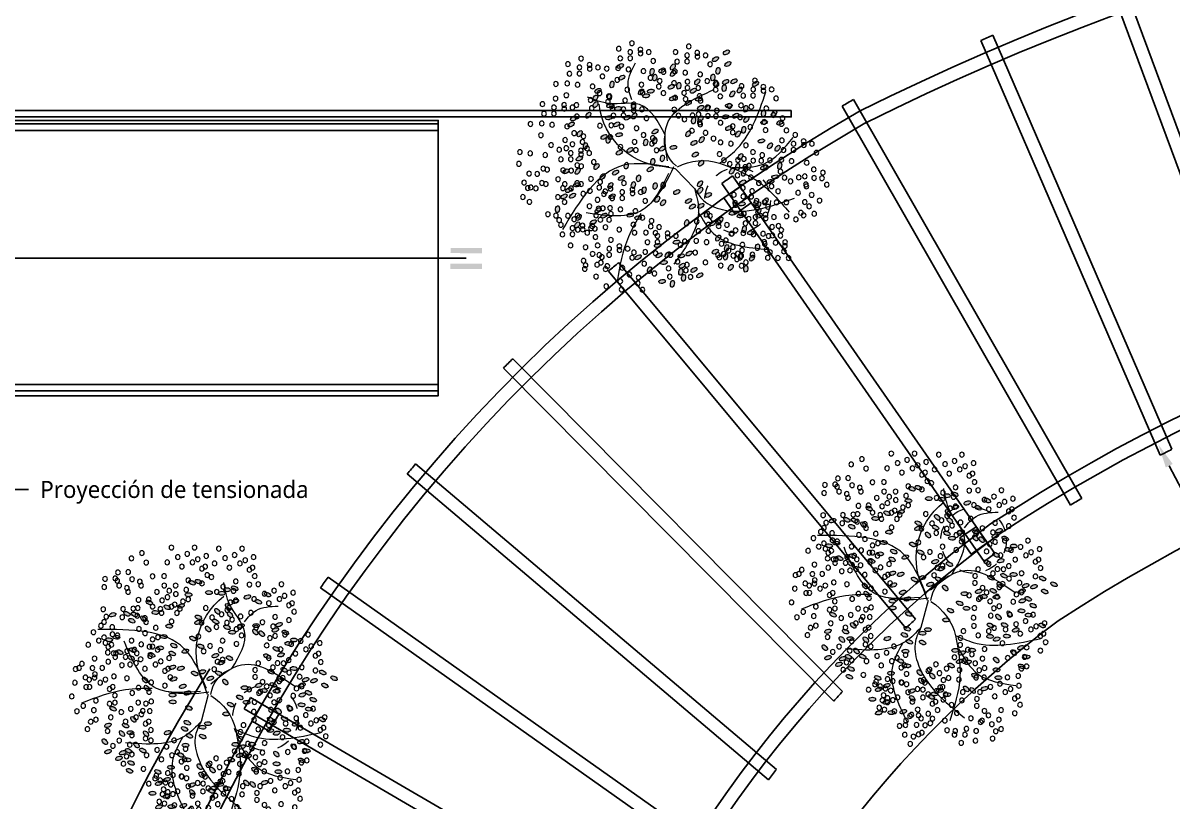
# Model space of a CAD drawing. Header units: metres. Extents: x 28 to 148, y 23 to 113.
# Drawn here: x 78.14 to 86.91, y 70.72 to 76.65 of the extents above; entities that cross this region are included whole.
import ezdxf
from ezdxf import colors
from ezdxf.entities.mleader import LeaderData, LeaderLine
from ezdxf.math import Vec2, Vec3

# ---------------------------------------------------------------- set-up
doc = ezdxf.new("R2010")
doc.units = ezdxf.units.M
doc.linetypes.add('DASHED2', pattern=[0.375, 0.25, -0.125])
doc.linetypes.add('HIDDEN2', pattern=[0.1875, 0.125, -0.0625])
for name, color, linetype, lineweight in [('DWGAUTOCAD.COM', 7, 'Continuous', 0), ('letras sr', 7, 'Continuous', 5), ('proyecciones', 1, 'DASHED2', 5)]:
    doc.layers.add(name, color=color, linetype=linetype, lineweight=lineweight)
doc.styles.add('Generales', font='trebuc.ttf', dxfattribs={"height": 0.1})

# ---------------------------------------------------------------- blocks, each defined once
blk = doc.blocks.new('A$C2ECE247B')
h = blk.add_hatch(color=6)
h.set_gradient(color1=(255, 0, 255), color2=(255, 127, 223), rotation=180, centered=1, tint=1, name='INVSPHERICAL')
edge = h.paths.add_edge_path()
edge.add_ellipse((2.573, 1.381), major_axis=(-0.0583, -0.0025), ratio=0.578492, start_angle=0, end_angle=360, ccw=False)
edge = h.paths.add_edge_path()
edge.add_ellipse((2.69, 1.466), major_axis=(-0.0521, -0.0262), ratio=0.578492, start_angle=0, end_angle=360, ccw=False)
edge = h.paths.add_edge_path()
edge.add_ellipse((2.361, 1.263), major_axis=(-0.0377, -0.0445), ratio=0.578492, start_angle=0, end_angle=360, ccw=False)
edge = h.paths.add_edge_path()
edge.add_ellipse((2.855, 1.253), major_axis=(-0.0583, -0.0025), ratio=0.578492, start_angle=0, end_angle=360, ccw=False)
edge = h.paths.add_edge_path()
edge.add_ellipse((2.094, 3.168), major_axis=(-0.0546, 0.0205), ratio=0.578492, start_angle=0, end_angle=360, ccw=False)
edge = h.paths.add_edge_path()
edge.add_ellipse((2.035, 2.867), major_axis=(-0.0521, -0.0262), ratio=0.578492, start_angle=0, end_angle=360, ccw=False)
edge = h.paths.add_edge_path()
edge.add_ellipse((1.85, 3.126), major_axis=(-0.0521, -0.0262), ratio=0.578492, start_angle=0, end_angle=360, ccw=False)
edge = h.paths.add_edge_path()
edge.add_ellipse((1.989, 3.049), major_axis=(-0.0546, 0.0205), ratio=0.578492, start_angle=0, end_angle=360, ccw=False)
edge = h.paths.add_edge_path()
edge.add_ellipse((1.831, 2.33), major_axis=(-0.0521, -0.0262), ratio=0.578492, start_angle=0, end_angle=360, ccw=False)
edge = h.paths.add_edge_path()
edge.add_ellipse((1.673, 2.454), major_axis=(-0.0521, -0.0262), ratio=0.578492, start_angle=0, end_angle=360, ccw=False)
edge = h.paths.add_edge_path()
edge.add_ellipse((1.556, 2.369), major_axis=(-0.0583, -0.0025), ratio=0.578492, start_angle=0, end_angle=360, ccw=False)
edge = h.paths.add_edge_path()
edge.add_ellipse((1.588, 2.619), major_axis=(-0.0583, -0.0025), ratio=0.578492, start_angle=0, end_angle=360, ccw=False)
edge = h.paths.add_edge_path()
edge.add_ellipse((1.921, 2.717), major_axis=(-0.0377, -0.0445), ratio=0.578492, start_angle=0, end_angle=360, ccw=False)
edge = h.paths.add_edge_path()
edge.add_ellipse((1.347, 2.658), major_axis=(-0.0546, 0.0205), ratio=0.578492, start_angle=0, end_angle=360, ccw=False)
edge = h.paths.add_edge_path()
edge.add_ellipse((1.747, 1.646), major_axis=(-0.0583, -0.0025), ratio=0.578492, start_angle=0, end_angle=360, ccw=False)
edge = h.paths.add_edge_path()
edge.add_ellipse((1.636, 1.6), major_axis=(-0.0546, 0.0205), ratio=0.578492, start_angle=0, end_angle=360, ccw=False)
edge = h.paths.add_edge_path()
edge.add_ellipse((1.461, 1.651), major_axis=(-0.0583, -0.0025), ratio=0.578492, start_angle=0, end_angle=360, ccw=False)
edge = h.paths.add_edge_path()
edge.add_ellipse((1.045, 1.48), major_axis=(-0.0377, -0.0445), ratio=0.578492, start_angle=0, end_angle=360, ccw=False)
edge = h.paths.add_edge_path()
edge.add_ellipse((1.009, 1.178), major_axis=(-0.0583, -0.0025), ratio=0.578492, start_angle=0, end_angle=360, ccw=False)
edge = h.paths.add_edge_path()
edge.add_ellipse((1.53, 1.44), major_axis=(-0.0546, 0.0205), ratio=0.578492, start_angle=0, end_angle=360, ccw=False)
edge = h.paths.add_edge_path()
edge.add_ellipse((1.673, 1.458), major_axis=(-0.0546, 0.0205), ratio=0.578492, start_angle=0, end_angle=360, ccw=False)
edge = h.paths.add_edge_path()
edge.add_ellipse((1.412, 1.211), major_axis=(-0.0521, -0.0262), ratio=0.578492, start_angle=0, end_angle=360, ccw=False)
edge = h.paths.add_edge_path()
edge.add_ellipse((1.247, 0.991), major_axis=(-0.0546, 0.0205), ratio=0.578492, start_angle=0, end_angle=360, ccw=False)
edge = h.paths.add_edge_path()
edge.add_ellipse((1.451, 0.958), major_axis=(-0.0377, -0.0445), ratio=0.578492, start_angle=0, end_angle=360, ccw=False)
edge = h.paths.add_edge_path()
edge.add_ellipse((1.56, 0.985), major_axis=(-0.0377, -0.0445), ratio=0.578492, start_angle=0, end_angle=360, ccw=False)
edge = h.paths.add_edge_path()
edge.add_ellipse((1.04, 1.312), major_axis=(-0.0583, -0.0025), ratio=0.578492, start_angle=0, end_angle=360, ccw=False)
edge = h.paths.add_edge_path()
edge.add_ellipse((0.61, 1.371), major_axis=(-0.0521, -0.0262), ratio=0.578492, start_angle=0, end_angle=360, ccw=False)
edge = h.paths.add_edge_path()
edge.add_ellipse((0.525, 1.536), major_axis=(-0.0583, -0.0025), ratio=0.578492, start_angle=0, end_angle=360, ccw=False)
edge = h.paths.add_edge_path()
edge.add_ellipse((0.748, 1.606), major_axis=(-0.0377, -0.0445), ratio=0.578492, start_angle=0, end_angle=360, ccw=False)
edge = h.paths.add_edge_path()
edge.add_ellipse((1.15, 1.886), major_axis=(-0.0583, -0.0025), ratio=0.578492, start_angle=0, end_angle=360, ccw=False)
edge = h.paths.add_edge_path()
edge.add_ellipse((1.038, 1.839), major_axis=(-0.0546, 0.0205), ratio=0.578492, start_angle=0, end_angle=360, ccw=False)
edge = h.paths.add_edge_path()
edge.add_ellipse((0.863, 1.891), major_axis=(-0.0583, -0.0025), ratio=0.578492, start_angle=0, end_angle=360, ccw=False)
edge = h.paths.add_edge_path()
edge.add_ellipse((0.622, 1.694), major_axis=(-0.0546, 0.0205), ratio=0.578492, start_angle=0, end_angle=360, ccw=False)
edge = h.paths.add_edge_path()
edge.add_ellipse((3.446, 1.636), major_axis=(-0.0377, -0.0445), ratio=0.578492, start_angle=0, end_angle=360, ccw=False)
edge = h.paths.add_edge_path()
edge.add_ellipse((2.913, 1.85), major_axis=(-0.0546, 0.0205), ratio=0.578492, start_angle=0, end_angle=360, ccw=False)
edge = h.paths.add_edge_path()
edge.add_ellipse((2.811, 2.767), major_axis=(-0.0546, 0.0205), ratio=0.578492, start_angle=0, end_angle=360, ccw=False)
edge = h.paths.add_edge_path()
edge.add_ellipse((2.826, 2.493), major_axis=(-0.0583, -0.0025), ratio=0.578492, start_angle=0, end_angle=360, ccw=False)
edge = h.paths.add_edge_path()
edge.add_ellipse((2.825, 2.376), major_axis=(-0.0583, -0.0025), ratio=0.578492, start_angle=0, end_angle=360, ccw=False)
edge = h.paths.add_edge_path()
edge.add_ellipse((3.267, 2.611), major_axis=(-0.0377, -0.0445), ratio=0.578492, start_angle=0, end_angle=360, ccw=False)
edge = h.paths.add_edge_path()
edge.add_ellipse((3.299, 2.752), major_axis=(-0.0377, -0.0445), ratio=0.578492, start_angle=0, end_angle=360, ccw=False)
edge = h.paths.add_edge_path()
edge.add_ellipse((3.55, 1.847), major_axis=(-0.0583, -0.0025), ratio=0.578492, start_angle=0, end_angle=360, ccw=False)
edge = h.paths.add_edge_path()
edge.add_ellipse((3.501, 2.075), major_axis=(-0.0377, -0.0445), ratio=0.578492, start_angle=0, end_angle=360, ccw=False)
edge = h.paths.add_edge_path()
edge.add_ellipse((3.633, 1.969), major_axis=(-0.0521, -0.0262), ratio=0.578492, start_angle=0, end_angle=360, ccw=False)
edge = h.paths.add_edge_path()
edge.add_ellipse((3.284, 1.829), major_axis=(-0.0377, -0.0445), ratio=0.578492, start_angle=0, end_angle=360, ccw=False)
edge = h.paths.add_edge_path()
edge.add_ellipse((2.203, 4.252), major_axis=(-0.0583, -0.0025), ratio=0.578492, start_angle=0, end_angle=360, ccw=False)
edge = h.paths.add_edge_path()
edge.add_ellipse((1.984, 4.241), major_axis=(-0.0583, -0.0025), ratio=0.578492, start_angle=0, end_angle=360, ccw=False)
edge = h.paths.add_edge_path()
edge.add_ellipse((1.89, 4.302), major_axis=(-0.0583, -0.0025), ratio=0.578492, start_angle=0, end_angle=360, ccw=False)
edge = h.paths.add_edge_path()
edge.add_ellipse((1.759, 4.327), major_axis=(-0.0521, -0.0262), ratio=0.578492, start_angle=0, end_angle=360, ccw=False)
edge = h.paths.add_edge_path()
edge.add_ellipse((1.747, 4.103), major_axis=(-0.0546, 0.0205), ratio=0.578492, start_angle=0, end_angle=360, ccw=False)
edge = h.paths.add_edge_path()
edge.add_ellipse((1.541, 4.179), major_axis=(-0.0546, 0.0205), ratio=0.578492, start_angle=0, end_angle=360, ccw=False)
edge = h.paths.add_edge_path()
edge.add_ellipse((1.354, 4.095), major_axis=(-0.0521, -0.0262), ratio=0.578492, start_angle=0, end_angle=360, ccw=False)
edge = h.paths.add_edge_path()
edge.add_ellipse((1.196, 4.219), major_axis=(-0.0521, -0.0262), ratio=0.578492, start_angle=0, end_angle=360, ccw=False)
edge = h.paths.add_edge_path()
edge.add_ellipse((1.873, 4.015), major_axis=(-0.0377, -0.0445), ratio=0.578492, start_angle=0, end_angle=360, ccw=False)
edge = h.paths.add_edge_path()
edge.add_ellipse((1.841, 3.874), major_axis=(-0.0377, -0.0445), ratio=0.578492, start_angle=0, end_angle=360, ccw=False)
edge = h.paths.add_edge_path()
edge.add_ellipse((2.059, 3.93), major_axis=(-0.0377, -0.0445), ratio=0.578492, start_angle=0, end_angle=360, ccw=False)
edge = h.paths.add_edge_path()
edge.add_ellipse((2.682, 4.022), major_axis=(-0.0546, 0.0205), ratio=0.578492, start_angle=0, end_angle=360, ccw=False)
edge = h.paths.add_edge_path()
edge.add_ellipse((2.493, 4.422), major_axis=(-0.0521, -0.0262), ratio=0.578492, start_angle=0, end_angle=360, ccw=False)
edge = h.paths.add_edge_path()
edge.add_ellipse((2.382, 4.439), major_axis=(-0.0521, -0.0262), ratio=0.578492, start_angle=0, end_angle=360, ccw=False)
edge = h.paths.add_edge_path()
edge.add_ellipse((2.552, 4.216), major_axis=(-0.0583, -0.0025), ratio=0.578492, start_angle=0, end_angle=360, ccw=False)
edge = h.paths.add_edge_path()
edge.add_ellipse((2.383, 3.828), major_axis=(-0.0521, -0.0262), ratio=0.578492, start_angle=0, end_angle=360, ccw=False)
edge = h.paths.add_edge_path()
edge.add_ellipse((2.92, 4), major_axis=(-0.0521, -0.0262), ratio=0.578492, start_angle=0, end_angle=360, ccw=False)
edge = h.paths.add_edge_path()
edge.add_ellipse((2.162, 0.848), major_axis=(-0.0521, -0.0262), ratio=0.578492, start_angle=0, end_angle=360, ccw=False)
edge = h.paths.add_edge_path()
edge.add_ellipse((2.487, 0.82), major_axis=(-0.0377, -0.0445), ratio=0.578492, start_angle=0, end_angle=360, ccw=False)
edge = h.paths.add_edge_path()
edge.add_ellipse((2.641, 0.593), major_axis=(-0.0546, 0.0205), ratio=0.578492, start_angle=0, end_angle=360, ccw=False)
edge = h.paths.add_edge_path()
edge.add_ellipse((2.848, 0.578), major_axis=(-0.0583, -0.0025), ratio=0.578492, start_angle=0, end_angle=360, ccw=False)
edge = h.paths.add_edge_path()
edge.add_ellipse((2.605, 1.631), major_axis=(-0.0583, -0.0025), ratio=0.578492, start_angle=0, end_angle=360, ccw=False)
edge = h.paths.add_edge_path()
edge.add_ellipse((2.329, 1.122), major_axis=(-0.0377, -0.0445), ratio=0.578492, start_angle=0, end_angle=360, ccw=False)
edge = h.paths.add_edge_path()
edge.add_ellipse((2.143, 1.207), major_axis=(-0.0377, -0.0445), ratio=0.578492, start_angle=0, end_angle=360, ccw=False)
edge = h.paths.add_edge_path()
edge.add_ellipse((1.887, 0.887), major_axis=(-0.0583, -0.0025), ratio=0.578492, start_angle=0, end_angle=360, ccw=False)
edge = h.paths.add_edge_path()
edge.add_ellipse((2.107, 0.898), major_axis=(-0.0583, -0.0025), ratio=0.578492, start_angle=0, end_angle=360, ccw=False)
edge = h.paths.add_edge_path()
edge.add_ellipse((2.012, 0.959), major_axis=(-0.0583, -0.0025), ratio=0.578492, start_angle=0, end_angle=360, ccw=False)
edge = h.paths.add_edge_path()
edge.add_ellipse((1.82, 1.387), major_axis=(-0.0521, -0.0262), ratio=0.578492, start_angle=0, end_angle=360, ccw=False)
edge = h.paths.add_edge_path()
edge.add_ellipse((2.492, 0.949), major_axis=(-0.0546, 0.0205), ratio=0.578492, start_angle=0, end_angle=360, ccw=False)
edge = h.paths.add_edge_path()
edge.add_ellipse((2.316, 2.892), major_axis=(-0.0546, 0.0205), ratio=0.578492, start_angle=0, end_angle=360, ccw=False)
edge = h.paths.add_edge_path()
edge.add_ellipse((2.447, 2.863), major_axis=(-0.0521, -0.0262), ratio=0.578492, start_angle=0, end_angle=360, ccw=False)
edge = h.paths.add_edge_path()
edge.add_ellipse((2.343, 3.33), major_axis=(-0.0521, -0.0262), ratio=0.578492, start_angle=0, end_angle=360, ccw=False)
edge = h.paths.add_edge_path()
edge.add_ellipse((1.261, 2.571), major_axis=(-0.0583, -0.0025), ratio=0.578492, start_angle=0, end_angle=360, ccw=False)
edge = h.paths.add_edge_path()
edge.add_ellipse((1.041, 2.56), major_axis=(-0.0583, -0.0025), ratio=0.578492, start_angle=0, end_angle=360, ccw=False)
edge = h.paths.add_edge_path()
edge.add_ellipse((1.145, 2.075), major_axis=(-0.0521, -0.0262), ratio=0.578492, start_angle=0, end_angle=360, ccw=False)
edge = h.paths.add_edge_path()
edge.add_ellipse((0.902, 2.082), major_axis=(-0.0521, -0.0262), ratio=0.578492, start_angle=0, end_angle=360, ccw=False)
edge = h.paths.add_edge_path()
edge.add_ellipse((0.711, 1.997), major_axis=(-0.0546, 0.0205), ratio=0.578492, start_angle=0, end_angle=360, ccw=False)
edge = h.paths.add_edge_path()
edge.add_ellipse((0.598, 2.497), major_axis=(-0.0546, 0.0205), ratio=0.578492, start_angle=0, end_angle=360, ccw=False)
edge = h.paths.add_edge_path()
edge.add_ellipse((0.495, 2.531), major_axis=(-0.0521, -0.0262), ratio=0.578492, start_angle=0, end_angle=360, ccw=False)
edge = h.paths.add_edge_path()
edge.add_ellipse((0.411, 2.414), major_axis=(-0.0521, -0.0262), ratio=0.578492, start_angle=0, end_angle=360, ccw=False)
edge = h.paths.add_edge_path()
edge.add_ellipse((0.487, 2.252), major_axis=(-0.0583, -0.0025), ratio=0.578492, start_angle=0, end_angle=360, ccw=False)
edge = h.paths.add_edge_path()
edge.add_ellipse((0.612, 2.325), major_axis=(-0.0583, -0.0025), ratio=0.578492, start_angle=0, end_angle=360, ccw=False)
edge = h.paths.add_edge_path()
edge.add_ellipse((0.814, 2.273), major_axis=(-0.0377, -0.0445), ratio=0.578492, start_angle=0, end_angle=360, ccw=False)
edge = h.paths.add_edge_path()
edge.add_ellipse((1.008, 2.22), major_axis=(-0.0377, -0.0445), ratio=0.578492, start_angle=0, end_angle=360, ccw=False)
edge = h.paths.add_edge_path()
edge.add_ellipse((1.392, 3.686), major_axis=(-0.0583, -0.0025), ratio=0.578492, start_angle=0, end_angle=360, ccw=False)
edge = h.paths.add_edge_path()
edge.add_ellipse((1.206, 3.162), major_axis=(-0.0521, -0.0262), ratio=0.578492, start_angle=0, end_angle=360, ccw=False)
edge = h.paths.add_edge_path()
edge.add_ellipse((1.048, 3.286), major_axis=(-0.0521, -0.0262), ratio=0.578492, start_angle=0, end_angle=360, ccw=False)
edge = h.paths.add_edge_path()
edge.add_ellipse((0.967, 3.184), major_axis=(-0.0546, 0.0205), ratio=0.578492, start_angle=0, end_angle=360, ccw=False)
edge = h.paths.add_edge_path()
edge.add_ellipse((1.061, 3.609), major_axis=(-0.0546, 0.0205), ratio=0.578492, start_angle=0, end_angle=360, ccw=False)
edge = h.paths.add_edge_path()
edge.add_ellipse((0.998, 3.702), major_axis=(-0.0546, 0.0205), ratio=0.578492, start_angle=0, end_angle=360, ccw=False)
edge = h.paths.add_edge_path()
edge.add_ellipse((0.89, 3.567), major_axis=(-0.0521, -0.0262), ratio=0.578492, start_angle=0, end_angle=360, ccw=False)
edge = h.paths.add_edge_path()
edge.add_ellipse((0.744, 3.439), major_axis=(-0.0583, -0.0025), ratio=0.578492, start_angle=0, end_angle=360, ccw=False)
edge = h.paths.add_edge_path()
edge.add_ellipse((0.838, 3.378), major_axis=(-0.0583, -0.0025), ratio=0.578492, start_angle=0, end_angle=360, ccw=False)
edge = h.paths.add_edge_path()
edge.add_ellipse((1.405, 3.576), major_axis=(-0.0377, -0.0445), ratio=0.578492, start_angle=0, end_angle=360, ccw=False)
edge = h.paths.add_edge_path()
edge.add_ellipse((1.296, 3.548), major_axis=(-0.0377, -0.0445), ratio=0.578492, start_angle=0, end_angle=360, ccw=False)
edge = h.paths.add_edge_path()
edge.add_ellipse((2.217, 3.628), major_axis=(-0.0377, -0.0445), ratio=0.578492, start_angle=0, end_angle=360, ccw=False)
edge = h.paths.add_edge_path()
edge.add_ellipse((1.892, 3.656), major_axis=(-0.0521, -0.0262), ratio=0.578492, start_angle=0, end_angle=360, ccw=False)
edge = h.paths.add_edge_path()
edge.add_ellipse((2.087, 3.756), major_axis=(-0.0521, -0.0262), ratio=0.578492, start_angle=0, end_angle=360, ccw=False)
edge = h.paths.add_edge_path()
edge.add_ellipse((1.653, 3.678), major_axis=(-0.0546, 0.0205), ratio=0.578492, start_angle=0, end_angle=360, ccw=False)
edge = h.paths.add_edge_path()
edge.add_ellipse((1.806, 3.572), major_axis=(-0.0583, -0.0025), ratio=0.578492, start_angle=0, end_angle=360, ccw=False)
edge = h.paths.add_edge_path()
edge.add_ellipse((2.219, 2.002), major_axis=(-0.0583, -0.0025), ratio=0.578492, start_angle=0, end_angle=360, ccw=False)
edge = h.paths.add_edge_path()
edge.add_ellipse((2.314, 1.941), major_axis=(-0.0583, -0.0025), ratio=0.578492, start_angle=0, end_angle=360, ccw=False)
edge = h.paths.add_edge_path()
edge.add_ellipse((1.907, 2.169), major_axis=(-0.0583, -0.0025), ratio=0.578492, start_angle=0, end_angle=360, ccw=False)
edge = h.paths.add_edge_path()
edge.add_ellipse((2.574, 2.018), major_axis=(-0.0521, -0.0262), ratio=0.578492, start_angle=0, end_angle=360, ccw=False)
edge = h.paths.add_edge_path()
edge.add_ellipse((2.537, 1.794), major_axis=(-0.0521, -0.0262), ratio=0.578492, start_angle=0, end_angle=360, ccw=False)
edge = h.paths.add_edge_path()
edge.add_ellipse((2.621, 1.911), major_axis=(-0.0521, -0.0262), ratio=0.578492, start_angle=0, end_angle=360, ccw=False)
edge = h.paths.add_edge_path()
edge.add_ellipse((2.18, 2.781), major_axis=(-0.0546, 0.0205), ratio=0.578492, start_angle=0, end_angle=360, ccw=False)
edge = h.paths.add_edge_path()
edge.add_ellipse((0.212, 2.657), major_axis=(-0.0521, -0.0262), ratio=0.578492, start_angle=0, end_angle=360, ccw=False)
edge = h.paths.add_edge_path()
edge.add_ellipse((0.054, 2.781), major_axis=(-0.0521, -0.0262), ratio=0.578492, start_angle=0, end_angle=360, ccw=False)
edge = h.paths.add_edge_path()
edge.add_ellipse((0.25, 2.881), major_axis=(-0.0521, -0.0262), ratio=0.578492, start_angle=0, end_angle=360, ccw=False)
edge = h.paths.add_edge_path()
edge.add_ellipse((0.399, 2.741), major_axis=(-0.0546, 0.0205), ratio=0.578492, start_angle=0, end_angle=360, ccw=False)
edge = h.paths.add_edge_path()
edge.add_ellipse((0.542, 2.758), major_axis=(-0.0546, 0.0205), ratio=0.578492, start_angle=0, end_angle=360, ccw=False)
edge = h.paths.add_edge_path()
edge.add_ellipse((0.605, 2.665), major_axis=(-0.0546, 0.0205), ratio=0.578492, start_angle=0, end_angle=360, ccw=False)
edge = h.paths.add_edge_path()
edge.add_ellipse((2.651, 2.642), major_axis=(-0.0546, 0.0205), ratio=0.578492, start_angle=0, end_angle=360, ccw=False)
edge = h.paths.add_edge_path()
edge.add_ellipse((2.57, 2.531), major_axis=(-0.0546, 0.0205), ratio=0.578492, start_angle=0, end_angle=360, ccw=False)
edge = h.paths.add_edge_path()
edge.add_ellipse((2.547, 2.271), major_axis=(-0.0521, -0.0262), ratio=0.578492, start_angle=0, end_angle=360, ccw=False)
edge = h.paths.add_edge_path()
edge.add_ellipse((2.685, 2.954), major_axis=(-0.0546, 0.0205), ratio=0.578492, start_angle=0, end_angle=360, ccw=False)
edge = h.paths.add_edge_path()
edge.add_ellipse((2.478, 3.464), major_axis=(-0.0521, -0.0262), ratio=0.578492, start_angle=0, end_angle=360, ccw=False)
edge = h.paths.add_edge_path()
edge.add_ellipse((2.39, 3.741), major_axis=(-0.0546, 0.0205), ratio=0.578492, start_angle=0, end_angle=360, ccw=False)
edge = h.paths.add_edge_path()
edge.add_ellipse((2.607, 3.247), major_axis=(-0.0546, 0.0205), ratio=0.578492, start_angle=0, end_angle=360, ccw=False)
edge = h.paths.add_edge_path()
edge.add_ellipse((2.31, 1.781), major_axis=(-0.0521, -0.0262), ratio=0.578492, start_angle=0, end_angle=360, ccw=False)
edge = h.paths.add_edge_path()
edge.add_ellipse((0.746, 2.949), major_axis=(-0.0583, -0.0025), ratio=0.578492, start_angle=0, end_angle=360, ccw=False)
edge = h.paths.add_edge_path()
edge.add_ellipse((0.986, 2.769), major_axis=(-0.0377, -0.0445), ratio=0.578492, start_angle=0, end_angle=360, ccw=False)
edge = h.paths.add_edge_path()
edge.add_ellipse((0.912, 2.927), major_axis=(-0.0521, -0.0262), ratio=0.578492, start_angle=0, end_angle=360, ccw=False)
edge = h.paths.add_edge_path()
edge.add_ellipse((1.135, 2.893), major_axis=(-0.0521, -0.0262), ratio=0.578492, start_angle=0, end_angle=360, ccw=False)
edge = h.paths.add_edge_path()
edge.add_ellipse((1.097, 2.668), major_axis=(-0.0521, -0.0262), ratio=0.578492, start_angle=0, end_angle=360, ccw=False)
edge = h.paths.add_edge_path()
edge.add_ellipse((0.258, 2.073), major_axis=(-0.0521, -0.0262), ratio=0.578492, start_angle=0, end_angle=360, ccw=False)
edge = h.paths.add_edge_path()
edge.add_ellipse((2.829, 2.971), major_axis=(-0.0546, 0.0205), ratio=0.578492, start_angle=0, end_angle=360, ccw=False)
edge = h.paths.add_edge_path()
edge.add_ellipse((2.885, 3.676), major_axis=(-0.0583, -0.0025), ratio=0.578492, start_angle=0, end_angle=360, ccw=False)
edge = h.paths.add_edge_path()
edge.add_ellipse((2.832, 3.208), major_axis=(-0.0521, -0.0262), ratio=0.578492, start_angle=0, end_angle=360, ccw=False)
edge = h.paths.add_edge_path()
edge.add_ellipse((2.805, 3.342), major_axis=(-0.0521, -0.0262), ratio=0.578492, start_angle=0, end_angle=360, ccw=False)
edge = h.paths.add_edge_path()
edge.add_ellipse((2.936, 0.761), major_axis=(-0.0546, 0.0205), ratio=0.578492, start_angle=0, end_angle=360, ccw=False)
edge = h.paths.add_edge_path()
edge.add_ellipse((3.061, 0.574), major_axis=(-0.0546, 0.0205), ratio=0.578492, start_angle=0, end_angle=360, ccw=False)
edge = h.paths.add_edge_path()
edge.add_ellipse((3.174, 0.807), major_axis=(-0.0583, -0.0025), ratio=0.578492, start_angle=0, end_angle=360, ccw=False)
edge = h.paths.add_edge_path()
edge.add_ellipse((3.08, 1.174), major_axis=(-0.0521, -0.0262), ratio=0.578492, start_angle=0, end_angle=360, ccw=False)
edge = h.paths.add_edge_path()
edge.add_ellipse((3.063, 0.979), major_axis=(-0.0546, 0.0205), ratio=0.578492, start_angle=0, end_angle=360, ccw=False)
edge = h.paths.add_edge_path()
edge.add_ellipse((2.925, 1.041), major_axis=(-0.0546, 0.0205), ratio=0.578492, start_angle=0, end_angle=360, ccw=False)
edge = h.paths.add_edge_path()
edge.add_ellipse((3.539, 1.327), major_axis=(-0.0521, -0.0262), ratio=0.578492, start_angle=0, end_angle=360, ccw=False)
edge = h.paths.add_edge_path()
edge.add_ellipse((3.566, 1.193), major_axis=(-0.0521, -0.0262), ratio=0.578492, start_angle=0, end_angle=360, ccw=False)
edge = h.paths.add_edge_path()
edge.add_ellipse((3.339, 1.542), major_axis=(-0.0521, -0.0262), ratio=0.578492, start_angle=0, end_angle=360, ccw=False)
edge = h.paths.add_edge_path()
edge.add_ellipse((3.934, 1.52), major_axis=(-0.0546, 0.0205), ratio=0.578492, start_angle=0, end_angle=360, ccw=False)
edge = h.paths.add_edge_path()
edge.add_ellipse((3.684, 1.502), major_axis=(-0.0546, 0.0205), ratio=0.578492, start_angle=0, end_angle=360, ccw=False)
edge = h.paths.add_edge_path()
edge.add_ellipse((3.747, 1.409), major_axis=(-0.0546, 0.0205), ratio=0.578492, start_angle=0, end_angle=360, ccw=False)
edge = h.paths.add_edge_path()
edge.add_ellipse((3.581, 1.536), major_axis=(-0.0521, -0.0262), ratio=0.578492, start_angle=0, end_angle=360, ccw=False)
edge = h.paths.add_edge_path()
edge.add_ellipse((3.121, 3.911), major_axis=(-0.0583, -0.0025), ratio=0.578492, start_angle=0, end_angle=360, ccw=False)
edge = h.paths.add_edge_path()
edge.add_ellipse((3.227, 4.083), major_axis=(-0.0521, -0.0262), ratio=0.578492, start_angle=0, end_angle=360, ccw=False)
edge = h.paths.add_edge_path()
edge.add_ellipse((3.539, 3.13), major_axis=(-0.0521, -0.0262), ratio=0.578492, start_angle=0, end_angle=360, ccw=False)
edge = h.paths.add_edge_path()
edge.add_ellipse((2.978, 3.498), major_axis=(-0.0583, -0.0025), ratio=0.578492, start_angle=0, end_angle=360, ccw=False)
edge = h.paths.add_edge_path()
edge.add_ellipse((3.042, 3.303), major_axis=(-0.0583, -0.0025), ratio=0.578492, start_angle=0, end_angle=360, ccw=False)
edge = h.paths.add_edge_path()
edge.add_ellipse((3.327, 3.802), major_axis=(-0.0377, -0.0445), ratio=0.578492, start_angle=0, end_angle=360, ccw=False)
edge = h.paths.add_edge_path()
edge.add_ellipse((3.186, 3.184), major_axis=(-0.0521, -0.0262), ratio=0.578492, start_angle=0, end_angle=360, ccw=False)
edge = h.paths.add_edge_path()
edge.add_ellipse((3.915, 3.442), major_axis=(-0.0583, -0.0025), ratio=0.578492, start_angle=0, end_angle=360, ccw=False)
edge = h.paths.add_edge_path()
edge.add_ellipse((3.791, 3.486), major_axis=(-0.0583, -0.0025), ratio=0.578492, start_angle=0, end_angle=360, ccw=False)
edge = h.paths.add_edge_path()
edge.add_ellipse((3.527, 3.77), major_axis=(-0.0521, -0.0262), ratio=0.578492, start_angle=0, end_angle=360, ccw=False)
edge = h.paths.add_edge_path()
edge.add_ellipse((3.611, 3.888), major_axis=(-0.0521, -0.0262), ratio=0.578492, start_angle=0, end_angle=360, ccw=False)
edge = h.paths.add_edge_path()
edge.add_ellipse((3.857, 3.871), major_axis=(-0.0546, 0.0205), ratio=0.578492, start_angle=0, end_angle=360, ccw=False)
edge = h.paths.add_edge_path()
edge.add_ellipse((3.48, 3.877), major_axis=(-0.0521, -0.0262), ratio=0.578492, start_angle=0, end_angle=360, ccw=False)
edge = h.paths.add_edge_path()
edge.add_ellipse((3.734, 3.23), major_axis=(-0.0521, -0.0262), ratio=0.578492, start_angle=0, end_angle=360, ccw=False)
edge = h.paths.add_edge_path()
edge.add_ellipse((3.512, 3.264), major_axis=(-0.0521, -0.0262), ratio=0.578492, start_angle=0, end_angle=360, ccw=False)
edge = h.paths.add_edge_path()
edge.add_ellipse((3.848, 2.259), major_axis=(-0.0521, -0.0262), ratio=0.578492, start_angle=0, end_angle=360, ccw=False)
edge = h.paths.add_edge_path()
edge.add_ellipse((3.936, 1.976), major_axis=(-0.0546, 0.0205), ratio=0.578492, start_angle=0, end_angle=360, ccw=False)
edge = h.paths.add_edge_path()
edge.add_ellipse((3.99, 1.692), major_axis=(-0.0377, -0.0445), ratio=0.578492, start_angle=0, end_angle=360, ccw=False)
edge = h.paths.add_edge_path()
edge.add_ellipse((3.696, 1.833), major_axis=(-0.0377, -0.0445), ratio=0.578492, start_angle=0, end_angle=360, ccw=False)
at = {"color": 32}
for p, q in [((2.225, 2.503), (2.376, 2.929)), ((2.215, 2.503), (2.338, 2.039))]:
    blk.add_line(p, q, dxfattribs=at)
at = {"color": 64}
for centre in [(1.634, 5.007), (1.761, 4.898), (2.033, 5.007), (1.435, 4.862), (1.58, 4.808), (1.671, 4.753), (1.924, 4.844), (2.105, 4.753), (1.417, 4.536), (1.453, 4.681), (1.508, 4.644), (1.852, 4.681), (2.16, 4.518), (1.508, 4.391), (1.743, 4.445), (1.96, 4.354), (1.743, 4.119), (1.779, 4.282), (2.069, 4.264), (1.834, 4.083), (1.888, 3.956), (4.034, 2.959), (4.433, 2.959), (3.835, 2.814), (3.98, 2.76), (4.161, 2.851), (4.324, 2.796), (3.853, 2.633), (3.908, 2.597), (4.07, 2.706), (4.252, 2.633), (4.505, 2.706), (3.417, 2.364), (3.816, 2.364), (3.817, 2.488), (3.908, 2.343), (4.143, 2.398), (4.559, 2.47), (3.218, 2.219), (3.363, 2.165), (3.544, 2.256), (3.707, 2.201), (4.179, 2.234), (4.36, 2.307), (4.469, 2.216), (3.236, 2.038), (3.291, 2.002), (3.454, 2.111), (3.635, 2.038), (3.888, 2.111), (4.143, 2.071), (4.233, 2.035), (3.2, 1.893), (3.291, 1.748), (3.526, 1.803), (3.942, 1.875), (4.288, 1.908), (3.562, 1.64), (3.743, 1.712), (3.852, 1.621), (3.526, 1.476), (3.617, 1.44), (3.671, 1.313)]:
    blk.add_circle(centre, 0.0405, dxfattribs=at)
at = {"color": 66}
for centre in [(2.448, 5.026), (2.575, 4.917), (2.847, 5.026), (2.249, 4.881), (2.267, 4.699), (2.394, 4.826), (2.485, 4.772), (2.666, 4.699), (2.738, 4.863), (2.919, 4.772), (2.231, 4.554), (2.322, 4.663), (2.973, 4.536), (2.322, 4.409), (2.557, 4.464), (2.774, 4.373), (2.557, 4.138), (2.593, 4.301), (2.883, 4.283), (1.858, 3.988), (2.256, 3.988), (2.648, 4.101), (2.702, 3.975), (1.659, 3.843), (1.804, 3.789), (1.894, 3.735), (1.985, 3.88), (2.148, 3.825), (2.329, 3.735), (1.641, 3.517), (1.677, 3.662), (1.731, 3.626), (2.075, 3.662), (1.731, 3.372), (1.967, 3.427), (2.184, 3.336), (2.383, 3.499), (2.003, 3.264), (2.293, 3.245), (2.886, 3.127), (3.085, 3.272), (3.212, 3.163), (3.483, 3.272), (1.967, 3.101), (2.057, 3.064), (2.112, 2.937), (2.904, 2.945), (3.031, 3.072), (3.121, 3.018), (3.302, 2.945), (3.375, 3.109), (3.556, 3.018), (2.868, 2.8), (2.958, 2.909), (3.61, 2.782), (2.958, 2.655), (3.194, 2.71), (3.23, 2.547), (3.411, 2.619), (3.519, 2.529), (3.194, 2.384), (3.284, 2.347), (3.338, 2.221)]:
    blk.add_circle(centre, 0.0405, dxfattribs=at)
at = {"color": 68}
for centre in [(3.353, 4.931), (3.28, 4.768), (3.534, 4.84), (3.171, 4.532), (3.588, 4.605), (3.764, 4.598), (2.97, 4.373), (3.368, 4.373), (3.389, 4.441), (3.521, 4.482), (3.611, 4.332), (3.744, 4.373), (3.777, 4.457), (3.811, 4.495), (3.987, 4.488), (4, 4.347), (2.771, 4.228), (2.915, 4.174), (3.006, 4.119), (3.096, 4.264), (3.236, 4.135), (3.412, 4.128), (3.591, 4.264), (2.789, 4.047), (2.843, 4.011), (3.037, 3.972), (3.169, 4.012), (3.425, 3.987), (3.501, 3.978), (3.677, 3.971), (4.017, 3.967), (2.752, 3.902), (2.843, 3.757), (3.016, 3.903), (3.281, 3.747), (3.301, 3.815), (3.434, 3.856), (3.69, 3.83), (3.966, 3.838), (4.004, 3.749), (3.115, 3.648), (3.3, 3.556), (3.404, 3.63), (3.774, 3.518), (3.859, 3.537), (3.863, 3.659), (4.058, 3.682), (4.185, 3.573), (3.078, 3.485), (3.169, 3.449), (3.172, 3.326), (3.223, 3.322), (3.364, 3.364), (3.53, 3.428), (3.877, 3.356), (3.931, 3.32), (3.979, 3.39), (4.004, 3.483), (4.094, 3.428), (4.275, 3.356), (3.441, 3.211), (3.607, 3.249), (3.633, 3.147), (3.799, 3.211), (3.812, 3.147), (3.841, 3.211), (3.94, 3.224), (4.167, 3.12), (3.453, 3.044), (3.697, 3.006), (3.931, 3.066), (4.203, 2.957), (4.384, 3.03), (4.493, 2.939), (4.167, 2.794), (4.257, 2.758), (4.311, 2.631)]:
    blk.add_circle(centre, 0.0405, dxfattribs=at)
at = {"color": 62}
for centre in [(0.957, 4.396), (1.356, 4.396), (0.758, 4.251), (0.903, 4.197), (0.993, 4.142), (1.084, 4.287), (1.247, 4.233), (1.428, 4.142), (0.74, 3.925), (0.776, 4.07), (0.83, 4.034), (1.174, 4.07), (0.83, 3.78), (1.066, 3.834), (1.283, 3.744), (1.482, 3.907), (1.102, 3.671), (1.392, 3.653), (1.066, 3.508), (1.156, 3.472), (1.211, 3.345), (2.603, 1.569), (2.802, 1.714), (2.929, 1.606), (3.092, 1.551), (3.2, 1.714), (2.621, 1.388), (2.675, 1.352), (2.747, 1.515), (2.838, 1.461), (3.019, 1.388), (3.273, 1.461), (2.584, 1.243), (2.91, 1.153), (3.327, 1.225), (2.269, 1.092), (2.396, 0.983), (2.667, 1.092), (2.675, 1.098), (2.947, 0.99), (3.128, 1.062), (3.236, 0.971), (2.07, 0.947), (2.088, 0.765), (2.215, 0.892), (2.305, 0.838), (2.486, 0.765), (2.559, 0.928), (2.74, 0.838), (2.91, 0.826), (3.001, 0.79), (2.052, 0.62), (2.142, 0.729), (2.794, 0.602), (3.055, 0.663), (2.142, 0.475), (2.378, 0.53), (2.414, 0.367), (2.595, 0.439), (2.378, 0.204), (2.468, 0.167), (2.704, 0.349), (2.523, 0.041)]:
    blk.add_circle(centre, 0.0405, dxfattribs=at)
at = {"color": 60}
for centre in [(0.5, 3.531), (0.899, 3.531), (0.301, 3.386), (0.446, 3.332), (0.627, 3.423), (0.79, 3.368), (0.319, 3.205), (0.373, 3.169), (0.536, 3.278), (0.718, 3.205), (0.971, 3.278), (1.175, 3.13), (0.283, 3.06), (0.609, 2.97), (0.831, 3.094), (0.922, 3.039), (1.025, 3.042), (1.103, 2.967), (1.356, 3.039), (1.409, 2.924), (0.373, 2.915), (0.645, 2.807), (0.826, 2.879), (0.935, 2.788), (0.994, 2.731), (1.411, 2.804), (0.609, 2.643), (0.699, 2.607), (1.03, 2.568), (1.211, 2.641), (1.281, 2.719), (1.32, 2.55), (1.345, 2.527), (1.511, 2.591), (0.754, 2.48), (0.994, 2.405), (1.085, 2.369), (1.152, 2.488), (1.421, 2.373), (0.414, 2.258), (0.541, 2.15), (0.813, 2.258), (1.139, 2.242), (1.434, 2.206), (0.215, 2.113), (0.36, 2.059), (0.451, 2.005), (0.704, 2.095), (0.885, 2.005), (1.083, 2.031), (1.174, 1.977), (1.428, 2.067), (1.609, 1.977), (0.197, 1.787), (0.233, 1.932), (0.288, 1.896), (0.632, 1.932), (0.939, 1.769), (1.355, 1.904), (1.661, 1.861), (1.663, 1.741), (0.288, 1.642), (0.523, 1.697), (0.74, 1.606), (1.246, 1.669), (1.464, 1.578), (1.533, 1.656), (0.523, 1.371), (0.559, 1.534), (0.849, 1.516), (1.246, 1.342), (1.283, 1.505), (1.405, 1.425), (1.572, 1.487), (1.597, 1.464), (1.763, 1.528), (2.08, 1.407), (0.614, 1.334), (0.668, 1.207), (0.854, 1.183), (1.253, 1.183), (1.337, 1.306), (1.391, 1.179), (1.674, 1.31), (1.863, 1.172), (1.899, 1.335), (2.021, 1.255), (2.189, 1.317), (2.213, 1.293), (0.655, 1.038), (0.8, 0.983), (0.981, 1.074), (1.144, 1.02), (1.686, 1.144), (1.953, 1.136), (1.967, 1.019), (2.008, 1.009), (2.29, 1.14), (2.303, 0.973), (2.586, 1.065), (2.821, 1.119), (2.858, 0.956), (3.039, 1.029), (3.108, 1.107), (0.673, 0.857), (0.728, 0.82), (0.891, 0.929), (1.072, 0.857), (1.325, 0.929), (1.378, 0.813), (1.621, 0.929), (1.634, 0.788), (1.916, 0.89), (1.954, 0.801), (2.821, 0.793), (2.912, 0.757), (2.98, 0.876), (0.637, 0.712), (0.728, 0.567), (0.963, 0.621), (1.249, 0.608), (1.379, 0.694), (1.723, 0.57), (1.813, 0.711), (2.213, 0.559), (2.394, 0.631), (2.966, 0.63), (0.999, 0.458), (1.121, 0.378), (1.18, 0.53), (1.289, 0.44), (1.313, 0.416), (1.48, 0.48), (1.928, 0.442), (2.177, 0.396), (2.267, 0.36), (2.335, 0.479), (2.503, 0.541), (2.527, 0.517), (2.604, 0.364), (0.963, 0.295), (1.054, 0.259), (1.39, 0.263), (1.557, 0.301), (1.582, 0.199), (1.749, 0.263), (1.762, 0.199), (1.89, 0.276), (2.322, 0.233), (2.617, 0.197), (1.108, 0.132), (1.403, 0.096), (1.646, 0.058)]:
    blk.add_circle(centre, 0.0405, dxfattribs=at)
at = {"color": 32}
for centre, radius, start, end in [((1.209, 3.23), 1.211, 329.0782, 52.6009), ((1.633, 2.438), 0.539, 6.8841, 70.9351), ((2.663, 1.678), 0.946, 121.5433, 166.6017), ((2.551, 4.829), 2.314, 261.4278, 278.5722)]:
    blk.add_arc(centre, radius, start, end, dxfattribs=at)
at = {"color": 200, "extrusion": (0, 0, -1)}
for centre, major_axis in [((1.759, 4.327), (-0.0521, -0.0262)), ((2.382, 4.439), (-0.0521, -0.0262)), ((2.493, 4.422), (-0.0521, -0.0262)), ((1.196, 4.219), (-0.0521, -0.0262)), ((1.89, 4.302), (-0.0583, -0.0025)), ((1.984, 4.241), (-0.0583, -0.0025)), ((2.203, 4.252), (-0.0583, -0.0025)), ((2.552, 4.216), (-0.0583, -0.0025)), ((1.354, 4.095), (-0.0521, -0.0262)), ((2.92, 4), (-0.0521, -0.0262)), ((3.227, 4.083), (-0.0521, -0.0262)), ((2.087, 3.756), (-0.0521, -0.0262)), ((2.383, 3.828), (-0.0521, -0.0262)), ((3.121, 3.911), (-0.0583, -0.0025)), ((3.48, 3.877), (-0.0521, -0.0262)), ((3.527, 3.77), (-0.0521, -0.0262)), ((3.611, 3.888), (-0.0521, -0.0262)), ((0.89, 3.567), (-0.0521, -0.0262)), ((1.392, 3.686), (-0.0583, -0.0025)), ((1.806, 3.572), (-0.0583, -0.0025)), ((1.892, 3.656), (-0.0521, -0.0262)), ((2.885, 3.676), (-0.0583, -0.0025)), ((0.744, 3.439), (-0.0583, -0.0025)), ((0.838, 3.378), (-0.0583, -0.0025)), ((2.343, 3.33), (-0.0521, -0.0262)), ((2.478, 3.464), (-0.0521, -0.0262)), ((2.805, 3.342), (-0.0521, -0.0262)), ((2.978, 3.498), (-0.0583, -0.0025)), ((3.791, 3.486), (-0.0583, -0.0025)), ((3.915, 3.442), (-0.0583, -0.0025)), ((1.048, 3.286), (-0.0521, -0.0262)), ((1.206, 3.162), (-0.0521, -0.0262)), ((1.85, 3.126), (-0.0521, -0.0262)), ((2.832, 3.208), (-0.0521, -0.0262)), ((3.042, 3.303), (-0.0583, -0.0025)), ((3.186, 3.184), (-0.0521, -0.0262)), ((3.512, 3.264), (-0.0521, -0.0262)), ((3.539, 3.13), (-0.0521, -0.0262)), ((3.734, 3.23), (-0.0521, -0.0262)), ((0.746, 2.949), (-0.0583, -0.0025)), ((0.912, 2.927), (-0.0521, -0.0262)), ((0.054, 2.781), (-0.0521, -0.0262)), ((0.25, 2.881), (-0.0521, -0.0262)), ((1.135, 2.893), (-0.0521, -0.0262)), ((2.035, 2.867), (-0.0521, -0.0262)), ((2.447, 2.863), (-0.0521, -0.0262)), ((0.212, 2.657), (-0.0521, -0.0262)), ((0.495, 2.531), (-0.0521, -0.0262)), ((1.041, 2.56), (-0.0583, -0.0025)), ((1.097, 2.668), (-0.0521, -0.0262)), ((1.261, 2.571), (-0.0583, -0.0025)), ((1.588, 2.619), (-0.0583, -0.0025)), ((0.411, 2.414), (-0.0521, -0.0262)), ((1.556, 2.369), (-0.0583, -0.0025)), ((1.673, 2.454), (-0.0521, -0.0262)), ((1.831, 2.33), (-0.0521, -0.0262)), ((2.825, 2.376), (-0.0583, -0.0025)), ((2.826, 2.493), (-0.0583, -0.0025)), ((0.487, 2.252), (-0.0583, -0.0025)), ((0.612, 2.325), (-0.0583, -0.0025)), ((1.907, 2.169), (-0.0583, -0.0025)), ((2.547, 2.271), (-0.0521, -0.0262)), ((3.848, 2.259), (-0.0521, -0.0262)), ((0.258, 2.073), (-0.0521, -0.0262)), ((0.902, 2.082), (-0.0521, -0.0262)), ((1.145, 2.075), (-0.0521, -0.0262)), ((2.219, 2.002), (-0.0583, -0.0025)), ((2.314, 1.941), (-0.0583, -0.0025)), ((2.574, 2.018), (-0.0521, -0.0262)), ((3.633, 1.969), (-0.0521, -0.0262)), ((0.863, 1.891), (-0.0583, -0.0025)), ((1.15, 1.886), (-0.0583, -0.0025)), ((2.31, 1.781), (-0.0521, -0.0262)), ((2.537, 1.794), (-0.0521, -0.0262)), ((2.621, 1.911), (-0.0521, -0.0262)), ((3.55, 1.847), (-0.0583, -0.0025)), ((1.461, 1.651), (-0.0583, -0.0025)), ((1.747, 1.646), (-0.0583, -0.0025)), ((2.605, 1.631), (-0.0583, -0.0025)), ((3.339, 1.542), (-0.0521, -0.0262)), ((3.581, 1.536), (-0.0521, -0.0262)), ((0.525, 1.536), (-0.0583, -0.0025)), ((0.61, 1.371), (-0.0521, -0.0262)), ((1.82, 1.387), (-0.0521, -0.0262)), ((2.573, 1.381), (-0.0583, -0.0025)), ((2.69, 1.466), (-0.0521, -0.0262)), ((1.009, 1.178), (-0.0583, -0.0025)), ((1.04, 1.312), (-0.0583, -0.0025)), ((1.412, 1.211), (-0.0521, -0.0262)), ((2.855, 1.253), (-0.0583, -0.0025)), ((3.08, 1.174), (-0.0521, -0.0262)), ((3.539, 1.327), (-0.0521, -0.0262)), ((3.566, 1.193), (-0.0521, -0.0262)), ((2.012, 0.959), (-0.0583, -0.0025)), ((1.887, 0.887), (-0.0583, -0.0025)), ((2.107, 0.898), (-0.0583, -0.0025)), ((2.162, 0.848), (-0.0521, -0.0262)), ((3.174, 0.807), (-0.0583, -0.0025)), ((2.848, 0.578), (-0.0583, -0.0025))]:
    blk.add_ellipse(centre, major_axis=major_axis, ratio=0.578492, start_param=3.141593, end_param=9.424778, dxfattribs=at)
for centre, major_axis in [((1.541, 4.179), (-0.0546, 0.0205)), ((1.747, 4.103), (-0.0546, 0.0205)), ((1.873, 4.015), (-0.0377, -0.0445)), ((2.059, 3.93), (-0.0377, -0.0445)), ((2.682, 4.022), (-0.0546, 0.0205)), ((1.841, 3.874), (-0.0377, -0.0445)), ((2.39, 3.741), (-0.0546, 0.0205)), ((3.327, 3.802), (-0.0377, -0.0445)), ((3.857, 3.871), (-0.0546, 0.0205)), ((0.998, 3.702), (-0.0546, 0.0205)), ((1.061, 3.609), (-0.0546, 0.0205)), ((1.296, 3.548), (-0.0377, -0.0445)), ((1.405, 3.576), (-0.0377, -0.0445)), ((1.653, 3.678), (-0.0546, 0.0205)), ((2.217, 3.628), (-0.0377, -0.0445)), ((0.967, 3.184), (-0.0546, 0.0205)), ((2.094, 3.168), (-0.0546, 0.0205)), ((2.607, 3.247), (-0.0546, 0.0205)), ((1.989, 3.049), (-0.0546, 0.0205)), ((2.685, 2.954), (-0.0546, 0.0205)), ((2.829, 2.971), (-0.0546, 0.0205)), ((0.399, 2.741), (-0.0546, 0.0205)), ((0.542, 2.758), (-0.0546, 0.0205)), ((0.986, 2.769), (-0.0377, -0.0445)), ((1.921, 2.717), (-0.0377, -0.0445)), ((2.18, 2.781), (-0.0546, 0.0205)), ((2.316, 2.892), (-0.0546, 0.0205)), ((2.811, 2.767), (-0.0546, 0.0205)), ((3.299, 2.752), (-0.0377, -0.0445)), ((0.605, 2.665), (-0.0546, 0.0205)), ((1.347, 2.658), (-0.0546, 0.0205)), ((2.57, 2.531), (-0.0546, 0.0205)), ((2.651, 2.642), (-0.0546, 0.0205)), ((3.267, 2.611), (-0.0377, -0.0445)), ((0.598, 2.497), (-0.0546, 0.0205)), ((0.814, 2.273), (-0.0377, -0.0445)), ((1.008, 2.22), (-0.0377, -0.0445)), ((0.711, 1.997), (-0.0546, 0.0205)), ((3.501, 2.075), (-0.0377, -0.0445)), ((3.936, 1.976), (-0.0546, 0.0205)), ((1.038, 1.839), (-0.0546, 0.0205)), ((2.913, 1.85), (-0.0546, 0.0205)), ((3.284, 1.829), (-0.0377, -0.0445)), ((3.696, 1.833), (-0.0377, -0.0445)), ((0.622, 1.694), (-0.0546, 0.0205)), ((0.748, 1.606), (-0.0377, -0.0445)), ((1.636, 1.6), (-0.0546, 0.0205)), ((3.446, 1.636), (-0.0377, -0.0445)), ((3.99, 1.692), (-0.0377, -0.0445)), ((1.045, 1.48), (-0.0377, -0.0445)), ((1.53, 1.44), (-0.0546, 0.0205)), ((1.673, 1.458), (-0.0546, 0.0205)), ((3.684, 1.502), (-0.0546, 0.0205)), ((3.747, 1.409), (-0.0546, 0.0205)), ((3.934, 1.52), (-0.0546, 0.0205)), ((2.143, 1.207), (-0.0377, -0.0445)), ((2.361, 1.263), (-0.0377, -0.0445)), ((1.247, 0.991), (-0.0546, 0.0205)), ((1.451, 0.958), (-0.0377, -0.0445)), ((1.56, 0.985), (-0.0377, -0.0445)), ((2.329, 1.122), (-0.0377, -0.0445)), ((2.492, 0.949), (-0.0546, 0.0205)), ((2.925, 1.041), (-0.0546, 0.0205)), ((3.063, 0.979), (-0.0546, 0.0205)), ((2.487, 0.82), (-0.0377, -0.0445)), ((2.936, 0.761), (-0.0546, 0.0205)), ((2.641, 0.593), (-0.0546, 0.0205)), ((3.061, 0.574), (-0.0546, 0.0205))]:
    blk.add_ellipse(centre, major_axis=major_axis, ratio=0.578492, dxfattribs=at)
at = {"color": 32}
for points in [[(1.809, 2.948), (1.592, 3.592), (1.844, 4.047), (1.945, 4.425)], [(1.593, 3.751), (1.391, 3.946), (1.013, 4.022)], [(2.247, 2.608), (2.626, 3.289), (4.112, 3.618)], [(2.348, 2.557), (3.104, 2.608), (3.659, 3.416)], [(2.172, 2.684), (1.643, 3.012), (0.71, 2.633)], [(3.18, 2.608), (3.634, 2.583), (4.39, 2.355)], [(2.338, 2.039), (2.433, 1.802), (2.399, 1.447), (1.592, 0.487)], [(2.338, 2.039), (2.6, 1.8), (3.634, 1.674)], [(1.743, 1.901), (1.44, 1.784), (0.282, 1.851)], [(1.743, 1.901), (1.668, 1.194), (1.844, 0.437)], [(1.693, 1.674), (1.365, 1.245), (0.71, 1.043)], [(2.651, 1.775), (2.827, 1.371), (2.575, 0.412)]]:
    blk.add_spline(points, degree=3, dxfattribs=at)

msp = doc.modelspace()

# ---------------------------------------------------------------- hatches: boundary and pattern name
at = {"true_color": 0x939598}
h = msp.add_hatch(color=252, dxfattribs=at)
h.paths.add_polyline_path([(81.3978, 74.9403), (81.3975, 74.9003), (81.6375, 74.8989), (81.6377, 74.9389)])
h.paths.add_polyline_path([(81.397, 74.8203), (81.3968, 74.7803), (81.6368, 74.7789), (81.637, 74.8189)])

# ---------------------------------------------------------------- linework, layer by layer
for p, q in [((87.6149, 73.7419), (86.4347, 76.9202)), ((87.707, 73.7813), (86.5285, 76.955)), ((86.8972, 73.4049), (85.5332, 76.5612)), ((86.808, 73.3593), (85.4414, 76.5215)), ((86.1234, 72.9796), (84.3837, 76.0213)), ((86.2095, 73.0303), (84.4703, 76.0713)), ((85.5466, 72.6092), (83.5477, 75.4888)), ((85.4672, 72.5483), (83.4658, 75.4315)), ((84.9426, 72.1086), (82.6794, 74.8282)), ((84.8688, 72.0409), (82.6028, 74.7639)), ((84.3869, 71.5589), (81.872, 74.0943)), ((84.3193, 71.485), (81.8013, 74.0236)), ((83.8224, 70.8853), (81.067, 73.2166)), ((83.8833, 70.9648), (81.1316, 73.2929)), ((83.4351, 70.3314), (80.4638, 72.43)), ((83.3813, 70.247), (80.4062, 72.3484)), ((83.0451, 69.664), (79.8739, 71.5122)), ((82.9989, 69.5752), (79.8235, 71.4258))]:
    msp.add_line(p, q)
at = {"color": 252, "true_color": 0x939598}
msp.add_line((76.5672, 74.8623), (81.5173, 74.8623), dxfattribs=at)
for points in [[(83.9954, 75.9885), (83.9954, 75.9385), (76.804, 75.9385), (76.804, 75.9885)], [(76.804, 75.9123), (76.804, 73.8123), (81.304, 73.8123), (81.304, 75.9123)], [(81.304, 75.8361), (81.304, 75.8861), (76.804, 75.8861), (76.804, 75.8361)]]:
    msp.add_lwpolyline(points, close=True, dxfattribs=at)
for points in [[(83.5671, 75.1979), (83.6903, 75.2835), (83.6048, 75.4067), (83.4815, 75.3212)], [(85.3663, 72.6058), (85.4896, 72.6914), (85.404, 72.8146), (85.2808, 72.7291)], [(80.0143, 71.2568), (80.0898, 71.3864), (79.9603, 71.4619), (79.8847, 71.3323)]]:
    msp.add_lwpolyline(points, close=True)
msp.add_lwpolyline([(76.6825, 73.8497), (81.304, 73.8497), (81.304, 73.8997), (76.6825, 73.8997)], dxfattribs=at)
for centre, radius, start, end in [((93.5516, 57.7545), 20.3445, 70.09462, 116.37166), ((93.5516, 57.7545), 20.2445, 70.09462, 116.37166), ((93.5516, 57.7545), 20.4445, 113.09141, 113.37166), ((90.6795, 65.2146), 12.5068, 119.76599, 120.22411), ((90.6795, 65.2146), 12.4068, 119.76599, 192.5286), ((90.6795, 65.2146), 12.3068, 119.76599, 192.52451), ((90.6795, 65.2146), 12.5068, 124.76597, 125.2241), ((92.8477, 61.6627), 13.3639, 62.8985, 123.27696), ((92.8477, 61.6627), 13.2639, 62.8985, 123.26508), ((90.6795, 65.2146), 12.5068, 129.76597, 130.2241), ((90.6795, 65.2146), 12.5068, 134.76597, 135.2241), ((92.8477, 61.6627), 13.1639, 116.87431, 117.31048), ((90.6795, 65.2146), 12.5068, 139.76597, 140.2241), ((92.8477, 61.6627), 13.1639, 120.28306, 120.71834), ((90.9206, 65.5096), 9.1041, 126.42274, 197.90301), ((90.9206, 65.5096), 9.0041, 126.44019, 197.88525), ((90.9206, 65.5096), 8.9041, 127.12357, 127.76775), ((90.6795, 65.2146), 12.5068, 144.76597, 145.2241), ((90.9206, 65.5096), 8.9041, 132.17342, 132.81763), ((90.9206, 65.5096), 8.9041, 137.20494, 137.84917), ((90.6795, 65.2146), 12.5068, 149.76597, 150.2241), ((90.9206, 65.5096), 8.9041, 142.21789, 142.86212)]:
    msp.add_arc(centre, radius, start, end)
at = {"color": 9, "true_color": 0xc7c8ca}
for centre, radius, start, end in [((92.8477, 61.6627), 12.4639, 62.8985, 123.16237), ((90.9206, 65.5096), 8.2041, 126.59385, 197.73305), ((90.7064, 64.7636), 13.1426, 147.98708, 190.61464)]:
    msp.add_arc(centre, radius, start, end, dxfattribs=at)
at = {"layer": 'proyecciones', "linetype": 'HIDDEN2', "ltscale": 0.5}
for centre in [(83.5859, 75.3023), (85.3852, 72.7102), (79.9873, 71.3593)]:
    msp.add_circle(centre, 0.25, dxfattribs=at)

# ---------------------------------------------------------------- block references
at = {"layer": 'DWGAUTOCAD.COM', "xscale": -0.4440095022426744, "yscale": 0.4440095022426745, "zscale": 0.4440095022426745, "rotation": 58.85150422174733}
msp.add_blockref('A$C2ECE247B', (84.5702, 75.8122), dxfattribs=at)
at = {"layer": 'DWGAUTOCAD.COM', "xscale": -0.4440095022426745, "yscale": 0.4440095022426745, "zscale": 0.4440095022426745}
for p in [(86.0223, 71.1408), (80.5338, 70.4241)]:
    msp.add_blockref('A$C2ECE247B', p, dxfattribs=at)

# ---------------------------------------------------------------- leaders
at = {"layer": 'letras sr'}
ml = msp.add_multileader_mtext('Standard', dxfattribs=at)
ml.set_content('Proyección de tensionada', color=256, style='Generales')
ml.set_leader_properties()
ml.build(insert=Vec2(0, 0))
ml.multileader.update_dxf_attribs({"text_right_attachment_type": 6, "dogleg_length": 0.36, "arrow_head_size": 0.18})
ctx = ml.context
ctx.base_point, ctx.char_height, ctx.arrow_head_size, ctx.landing_gap_size, ctx.plane_origin = Vec3(78.1805, 73.0977), 0.13, 0.18, 0.09, Vec3(77.1108, 73.7789)
ctx.right_attachment = 6
notes = []
notes.append((ctx, [(1, (1, 1, 0), (77.9979, 73.0977), (1, 0), 0.1826, [(0, [(77.8211, 73.4429)], 0, [])])]))
ctx.mtext.insert, ctx.mtext.rotation, ctx.mtext.width, ctx.mtext.flow_direction = Vec3(78.2705, 73.1636), 6.283185, 1.981022, 5
ml = msp.add_multileader_mtext('Standard', dxfattribs=at)
ml.set_content('Pérgola', color=256, style='Generales')
ml.set_leader_properties()
ml.build(insert=Vec2(0, 0))
ml.multileader.update_dxf_attribs({"text_right_attachment_type": 6, "dogleg_length": 0.36, "arrow_head_size": 0.18})
ctx = ml.context
ctx.base_point, ctx.char_height, ctx.arrow_head_size, ctx.landing_gap_size, ctx.plane_origin = Vec3(87.1545, 73.0947), 0.13, 0.18, 0.09, Vec3(86.0848, 73.7759)
ctx.right_attachment = 6
notes.append((ctx, [(1, (1, 1, 0), (86.9719, 73.0947), (1, 0), 0.1826, [(0, [(86.7951, 73.4399)], 0, [])])]))
ctx.mtext.insert, ctx.mtext.rotation, ctx.mtext.width, ctx.mtext.flow_direction = Vec3(87.2445, 73.1781), 6.283185, 1.981022, 5
for ctx, leaders in notes:
    for number, flags, end, landing, length, lines in leaders:
        leader = LeaderData()
        leader.index, (leader.has_last_leader_line, leader.has_dogleg_vector, leader.attachment_direction) = number, flags
        leader.last_leader_point, leader.dogleg_vector, leader.dogleg_length = Vec3(end), Vec3(landing), length
        for number, points, colour, breaks in lines:
            line = LeaderLine()
            line.index, line.vertices, line.color, line.breaks = number, Vec3.list(points), colors.encode_raw_color(colour), breaks
            leader.lines.append(line)
        ctx.leaders.append(leader)

doc.saveas('drawing.dxf')
